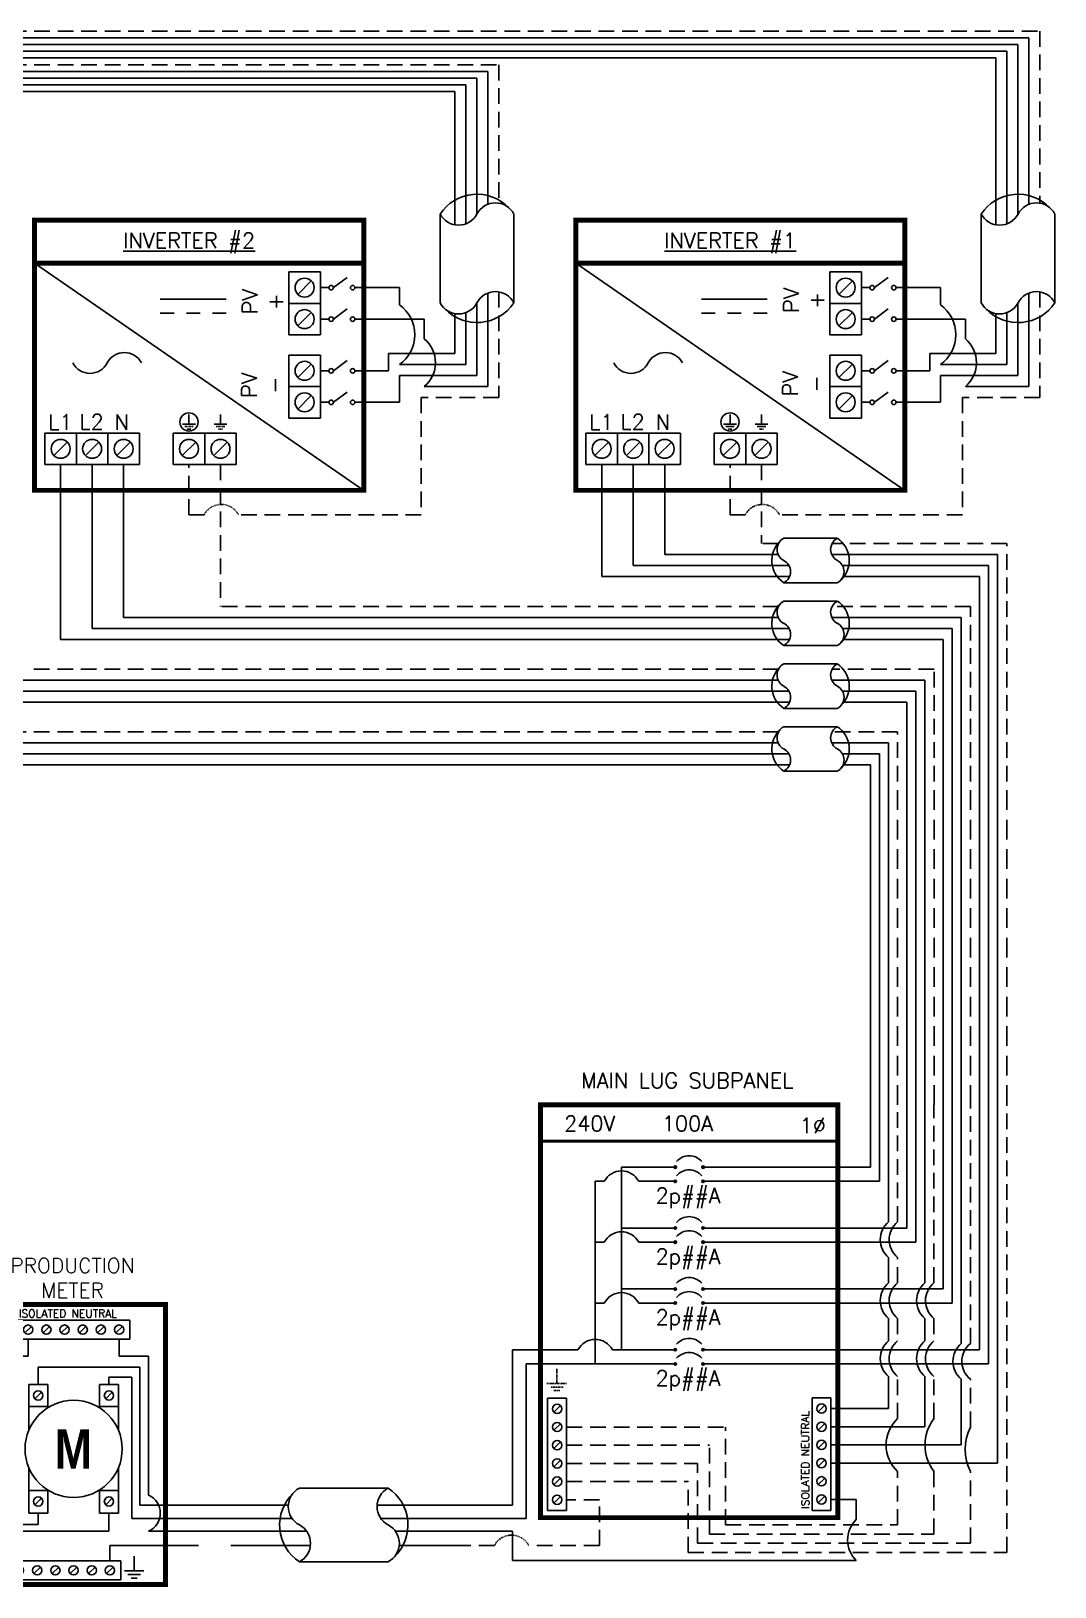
# Model space of a CAD drawing. Header units: feet. Extents: x 8948 to 9724, y 15293 to 15848.
# Drawn here: x 9526.3 to 9721.6, y 15523.2 to 15819.9 of the extents above; entities that cross this region are included whole.
import ezdxf

# ---------------------------------------------------------------- set-up
doc = ezdxf.new("R2010")
doc.units = ezdxf.units.FT
doc.header["$MEASUREMENT"] = 0
doc.linetypes.add('HIDDEN', pattern=[0.375, 0.25, -0.125])
for name, color, linetype in [('ONE LINE BLOCKS', 7, 'Continuous'), ('TABLES', 7, 'Continuous'), ('TEXT', 7, 'Continuous'), ('Z - TITLEBLOCK TXT', 7, 'Continuous')]:
    doc.layers.add(name, color=color, linetype=linetype)
doc.styles.add('ONE LINE TXT', font='techb___.ttf')
doc.styles.get("Standard").update_dxf_attribs({"font": 'simplex.shx'})

# ---------------------------------------------------------------- blocks, each defined once
blk = doc.blocks.new('*U16')
at = {"color": 7, "linetype": 'Continuous'}
for p, q in [((-499.3, -1.61), (-2.62, -1.61)), ((-2.62, -1.61), (-2.62, -41.45)), ((-499.3, -4.82), (-7.87, -4.82)), ((-7.87, -4.82), (-7.87, -46.12)), ((-499.3, -9.64), (-132.05, -9.65)), ((-132.05, -9.65), (-132.05, -41.45)), ((-499.3, -12.86), (-137.3, -12.86)), ((-137.3, -12.86), (-137.3, -46.12)), ((-143.43, -43.76), (-143.43, -65)), ((-125.81, -65), (-125.81, -43.76)), ((-14, -43.76), (-14, -65)), ((3.63, -65), (3.63, -43.76)), ((-153.18, -61.37), (-163.81, -61.37)), ((-153.18, -65.48), (-153.18, -61.37)), ((-132.05, -62.69), (-132.05, -85.03)), ((-23.75, -61.37), (-34.38, -61.37)), ((-23.75, -65.48), (-23.75, -61.37)), ((-2.62, -62.69), (-2.62, -85.03)), ((-147.22, -68.91), (-163.81, -68.91)), ((-147.22, -73.63), (-147.22, -68.91)), ((-137.3, -67.36), (-137.3, -79.78)), ((-17.79, -68.91), (-34.38, -68.91)), ((-17.79, -73.63), (-17.79, -68.91)), ((-7.87, -67.36), (-7.87, -79.78)), ((-137.3, -79.78), (-153.18, -79.78)), ((-7.87, -79.78), (-23.75, -79.78)), ((-132.05, -85.03), (-147.22, -85.03)), ((-2.62, -85.03), (-17.79, -85.03)), ((-234.22, -103.7), (-234.22, -145.52)), ((-104.79, -103.7), (-104.79, -130.49)), ((-48.42, -121.33), (-61.23, -121.33)), ((-104.79, -130.49), (-59.86, -130.49)), ((-61.23, -131.97), (-48.42, -131.97)), ((-47.05, -130.49), (-14.42, -130.49)), ((-14.42, -130.49), (-14.42, -179.5)), ((-48.42, -136.36), (-61.23, -136.36)), ((-234.22, -145.52), (-59.86, -145.52)), ((-61.23, -146.99), (-48.42, -146.99)), ((-47.05, -145.52), (-23.12, -145.52)), ((-23.12, -145.52), (-23.12, -179.5)), ((-48.42, -151.38), (-61.23, -151.38)), ((-252.46, -160.54), (-59.86, -160.54)), ((-61.23, -162.01), (-48.42, -162.01)), ((-47.05, -160.54), (-31.82, -160.54)), ((-31.82, -160.54), (-31.82, -179.5)), ((-48.42, -166.41), (-61.23, -166.41)), ((-267.85, -175.56), (-59.86, -175.56)), ((-61.23, -177.04), (-48.42, -177.04)), ((-47.05, -175.56), (-40.52, -175.56)), ((-40.52, -175.56), (-40.52, -179.5))]:
    blk.add_line(p, q, dxfattribs=at)
at = {"color": 253, "linetype": 'Continuous'}
for p, q in [((-499.3, -3.21), (-5.24, -3.22)), ((-5.24, -3.22), (-5.24, -43.86)), ((-499.3, -6.43), (-10.49, -6.43)), ((-10.49, -6.43), (-10.49, -46.35)), ((-499.3, -11.25), (-134.67, -11.25)), ((-499.3, -14.47), (-139.92, -14.47)), ((-139.92, -14.47), (-139.92, -46.35)), ((-134.67, -11.25), (-134.67, -43.86)), ((-134.67, -65.11), (-134.67, -82.41)), ((-5.24, -65.11), (-5.24, -82.41)), ((-139.92, -67.59), (-139.92, -77.16)), ((-10.49, -67.59), (-10.49, -77.16)), ((-139.92, -77.16), (-155.76, -77.16)), ((-155.76, -77.16), (-155.76, -81.27)), ((-10.49, -77.16), (-26.32, -77.16)), ((-26.32, -77.16), (-26.32, -81.27)), ((-155.76, -81.27), (-163.81, -81.27)), ((-26.32, -81.27), (-34.38, -81.27)), ((-134.67, -82.41), (-153.13, -82.41)), ((-153.13, -82.41), (-153.13, -88.8)), ((-5.24, -82.41), (-23.7, -82.41)), ((-23.7, -82.41), (-23.7, -88.8)), ((-153.13, -88.8), (-163.81, -88.8)), ((-23.7, -88.8), (-34.38, -88.8)), ((-219.15, -103.7), (-219.15, -140.26)), ((-89.72, -103.7), (-89.72, -125.23)), ((-89.72, -125.23), (-62.57, -125.23)), ((-49.75, -125.23), (-10.07, -125.23)), ((-10.07, -179.5), (-10.07, -125.23)), ((-219.15, -140.26), (-62.57, -140.26)), ((-49.75, -140.26), (-18.77, -140.26)), ((-18.77, -140.26), (-18.77, -179.5)), ((-245.18, -155.28), (-62.57, -155.28)), ((-49.75, -155.28), (-27.47, -155.28)), ((-27.47, -155.28), (-27.47, -179.5)), ((-260.57, -170.3), (-62.57, -170.3)), ((-49.75, -170.3), (-36.17, -170.3)), ((-36.17, -170.3), (-36.17, -179.5))]:
    blk.add_line(p, q, dxfattribs=at)
at = {"color": 10, "linetype": 'Continuous'}
for p, q in [((-226.69, -103.7), (-226.69, -142.89)), ((-97.26, -103.7), (-97.26, -127.86)), ((-97.26, -127.86), (-59.99, -127.86)), ((-47.18, -127.86), (-12.24, -127.86)), ((-12.24, -127.86), (-12.24, -179.5)), ((-226.69, -142.89), (-59.99, -142.89)), ((-47.18, -142.89), (-20.94, -142.89)), ((-20.94, -142.89), (-20.94, -179.5)), ((-249.24, -157.91), (-59.99, -157.91)), ((-47.18, -157.91), (-29.64, -157.91)), ((-29.64, -157.91), (-29.64, -179.5)), ((-264.63, -172.93), (-59.99, -172.93)), ((-47.18, -172.93), (-38.34, -172.93)), ((-38.34, -172.93), (-38.34, -179.5))]:
    blk.add_line(p, q, dxfattribs=at)
at = {"color": 7, "linetype": 'Continuous'}
for centre, radius, start, end in [((-134.62, -49.61), 10.58, 43.9732, 146.4265), ((-5.19, -49.61), 10.58, 43.9732, 146.4265), ((-134.62, -59.15), 10.58, 223.9732, 326.4265), ((-5.19, -59.15), 10.58, 223.9732, 326.4265), ((-57.7, -126.65), 6.38, 133.9732, 236.4265), ((-51.94, -126.65), 6.38, 313.9732, 56.4265), ((-57.7, -141.67), 6.38, 133.9732, 236.4265), ((-51.94, -141.67), 6.38, 313.9732, 56.4265), ((-57.7, -156.7), 6.38, 133.9732, 236.4265), ((-51.94, -156.7), 6.38, 313.9732, 56.4265), ((-57.7, -171.72), 6.38, 133.9732, 236.4265), ((-51.94, -171.72), 6.38, 313.9732, 56.4265)]:
    blk.add_arc(centre, radius, start, end, dxfattribs=at)
at = {"layer": 'ONE LINE BLOCKS', "lineweight": 50, "const_width": 1.19}
for points in [[(-240.44, -109.86), (-240.44, -45.21), (-161.67, -45.21), (-161.67, -109.86)], [(-240.44, -55.49), (-240.44, -45.21), (-161.67, -45.21), (-161.67, -55.49)], [(-111.01, -109.86), (-111.01, -45.21), (-32.24, -45.21), (-32.24, -109.86)], [(-111.01, -55.49), (-111.01, -45.21), (-32.24, -45.21), (-32.24, -55.49)]]:
    blk.add_lwpolyline(points, close=True, dxfattribs=at)
at = {"layer": 'TEXT', "color": 92, "linetype": 'HIDDEN', "ltscale": 15}
for p, q in [((-499.3, 0), (0, 0)), ((0, 0), (0, -41.16)), ((-499.3, -8.04), (-129.43, -8.04)), ((-129.43, -8.04), (-129.43, -41.16)), ((-129.43, -62.4), (-129.43, -87.65)), ((0, -62.4), (0, -87.65)), ((-129.43, -87.65), (-147.94, -87.65)), ((-147.94, -87.65), (-147.94, -115.73)), ((0, -87.65), (-18.51, -87.65)), ((-18.51, -87.65), (-18.51, -115.73)), ((-203.52, -115.73), (-203.52, -103.7)), ((-195.98, -103.7), (-195.98, -137.63)), ((-74.09, -115.73), (-74.09, -103.7)), ((-66.55, -103.7), (-66.55, -122.6)), ((-203.52, -115.73), (-199.92, -115.73)), ((-147.94, -115.73), (-191.68, -115.73)), ((-74.09, -115.73), (-70.48, -115.73)), ((-18.51, -115.73), (-62.25, -115.73)), ((-62.5, -122.6), (-66.55, -122.6)), ((-7.89, -122.6), (-49.68, -122.6)), ((-7.89, -179.5), (-7.89, -122.6)), ((-62.5, -137.63), (-195.98, -137.63)), ((-16.59, -137.63), (-49.68, -137.63)), ((-16.59, -179.5), (-16.59, -137.63)), ((-62.5, -152.65), (-241.54, -152.65)), ((-25.29, -152.65), (-49.68, -152.65)), ((-25.29, -179.5), (-25.29, -152.65)), ((-62.5, -167.67), (-256.93, -167.67)), ((-33.99, -167.67), (-49.68, -167.67)), ((-33.99, -179.5), (-33.99, -167.67))]:
    blk.add_line(p, q, dxfattribs=at)
at = {"layer": 'TEXT', "color": 92, "linetype": 'Continuous', "flags": 128}
for points in [[(-203.52, -91.75), (-203.52, -94.05)], [(-195.98, -91.75), (-195.98, -94.05)], [(-74.08, -91.75), (-74.09, -94.05)], [(-66.55, -91.75), (-66.55, -94.05)], [(-205.05, -94.05), (-201.98, -94.05)], [(-197.52, -94.05), (-194.45, -94.05)], [(-75.62, -94.05), (-72.55, -94.05)], [(-73.08, -94.62), (-75.09, -94.62)], [(-68.09, -94.05), (-65.02, -94.05)], [(-65.55, -94.62), (-67.56, -94.62)]]:
    blk.add_lwpolyline(points, dxfattribs=at)
at = {"layer": 'TEXT', "color": 92, "linetype": 'HIDDEN', "flags": 128}
for points in [[(-202.51, -94.62), (-204.52, -94.62)], [(-203.05, -95.19), (-203.99, -95.19)], [(-194.98, -94.62), (-196.99, -94.62)], [(-195.51, -95.19), (-196.46, -95.19)], [(-73.62, -95.19), (-74.56, -95.19)], [(-66.08, -95.19), (-67.02, -95.19)]]:
    blk.add_lwpolyline(points, dxfattribs=at)
at = {"layer": 'TEXT', "color": 92, "linetype": 'Continuous'}
for centre in [(-203.52, -93.5), (-74.09, -93.5)]:
    blk.add_circle(centre, 2.17, dxfattribs=at)
at = {"layer": 'TEXT', "color": 92, "linetype": 'HIDDEN', "ltscale": 0.3}
for centre in [(-195.8, -117.89), (-66.36, -117.89)]:
    blk.add_arc(centre, 4.65, 27.6639, 152.3361, dxfattribs=at)
at = {"layer": 'Z - TITLEBLOCK TXT', "color": 7, "linetype": 'Continuous'}
for p, q in [((-161.67, -109.86), (-240.44, -55.49)), ((-32.24, -109.86), (-111.01, -55.49)), ((-194.62, -64.1), (-210.38, -64.1)), ((-65.19, -64.1), (-80.95, -64.1)), ((-207.09, -67.51), (-210.38, -67.51)), ((-200.85, -67.51), (-204.15, -67.51)), ((-194.62, -67.51), (-197.91, -67.51)), ((-77.66, -67.51), (-80.95, -67.51)), ((-71.42, -67.51), (-74.72, -67.51)), ((-65.19, -67.51), (-68.48, -67.51))]:
    blk.add_line(p, q, dxfattribs=at)
at = {"layer": 'Z - TITLEBLOCK TXT', "color": 1, "linetype": 'Continuous'}
for p, q in [((-179.62, -72.67), (-179.62, -57.6)), ((-179.62, -57.6), (-172.09, -57.6)), ((-179.62, -72.67), (-179.62, -57.6)), ((-172.09, -57.6), (-172.09, -72.67)), ((-172.09, -57.6), (-172.09, -65.14)), ((-165.66, -58.91), (-168.93, -61.35)), ((-50.19, -72.67), (-50.19, -57.6)), ((-50.19, -57.6), (-42.66, -57.6)), ((-50.19, -72.67), (-50.19, -57.6)), ((-42.66, -57.6), (-42.66, -72.67)), ((-42.66, -57.6), (-42.66, -65.14)), ((-36.23, -58.91), (-39.49, -61.35)), ((-172.09, -61.37), (-170.05, -61.37)), ((-42.66, -61.37), (-40.62, -61.37)), ((-172.09, -65.14), (-179.62, -65.14)), ((-165.66, -66.45), (-168.93, -68.89)), ((-42.66, -65.14), (-50.19, -65.14)), ((-36.23, -66.45), (-39.49, -68.89)), ((-172.09, -68.91), (-170.05, -68.91)), ((-42.66, -68.91), (-40.62, -68.91)), ((-172.09, -72.67), (-179.62, -72.67)), ((-42.66, -72.67), (-50.19, -72.67)), ((-179.62, -92.57), (-179.62, -77.5)), ((-179.62, -77.5), (-172.09, -77.5)), ((-172.09, -77.5), (-172.09, -85.04)), ((-50.19, -92.57), (-50.19, -77.5)), ((-50.19, -77.5), (-42.66, -77.5)), ((-42.66, -77.5), (-42.66, -85.04)), ((-172.09, -81.27), (-170.05, -81.27)), ((-165.66, -78.81), (-168.93, -81.25)), ((-42.66, -81.27), (-40.62, -81.27)), ((-36.23, -78.81), (-39.49, -81.25)), ((-172.09, -85.04), (-179.62, -85.04)), ((-172.09, -85.04), (-172.09, -92.57)), ((-42.66, -85.04), (-50.19, -85.04)), ((-42.66, -85.04), (-42.66, -92.57)), ((-172.09, -88.8), (-170.05, -88.8)), ((-165.66, -86.34), (-168.93, -88.78)), ((-42.66, -88.8), (-40.62, -88.8)), ((-36.23, -86.34), (-39.49, -88.78)), ((-172.09, -92.57), (-179.62, -92.57)), ((-42.66, -92.57), (-50.19, -92.57)), ((-237.99, -96.16), (-222.92, -96.16)), ((-237.99, -103.7), (-237.99, -96.16)), ((-237.99, -96.16), (-230.46, -96.16)), ((-230.46, -96.16), (-230.46, -103.7)), ((-222.92, -96.16), (-222.92, -103.7)), ((-222.92, -96.16), (-215.39, -96.16)), ((-215.39, -96.16), (-215.39, -103.7)), ((-207.28, -96.16), (-192.22, -96.16)), ((-207.28, -103.7), (-207.28, -96.16)), ((-207.28, -96.16), (-199.75, -96.16)), ((-199.75, -96.16), (-199.75, -103.7)), ((-192.22, -96.16), (-192.22, -103.7)), ((-108.56, -96.16), (-93.49, -96.16)), ((-108.56, -103.7), (-108.56, -96.16)), ((-108.56, -96.16), (-101.02, -96.16)), ((-101.02, -96.16), (-101.02, -103.7)), ((-93.49, -96.16), (-93.49, -103.7)), ((-93.49, -96.16), (-85.96, -96.16)), ((-85.96, -96.16), (-85.96, -103.7)), ((-77.85, -96.16), (-62.78, -96.16)), ((-77.85, -103.7), (-77.85, -96.16)), ((-77.85, -96.16), (-70.32, -96.16)), ((-70.32, -96.16), (-70.32, -103.7)), ((-62.78, -96.16), (-62.78, -103.7)), ((-222.92, -103.7), (-237.99, -103.7)), ((-222.92, -103.7), (-215.39, -103.7)), ((-192.22, -103.7), (-207.28, -103.7)), ((-93.49, -103.7), (-108.56, -103.7)), ((-93.49, -103.7), (-85.96, -103.7)), ((-62.78, -103.7), (-77.85, -103.7))]:
    blk.add_line(p, q, dxfattribs=at)
at = {"layer": 'Z - TITLEBLOCK TXT', "color": 4, "linetype": 'Continuous'}
for p, q in [((-174.25, -59.77), (-177.46, -62.98)), ((-44.82, -59.77), (-48.03, -62.98)), ((-174.25, -67.3), (-177.46, -70.51)), ((-44.82, -67.3), (-48.03, -70.51)), ((-174.25, -79.66), (-177.46, -82.88)), ((-44.82, -79.66), (-48.03, -82.88)), ((-174.25, -87.2), (-177.46, -90.41)), ((-44.82, -87.2), (-48.03, -90.41)), ((-232.62, -98.32), (-235.83, -101.54)), ((-225.08, -98.32), (-228.3, -101.54)), ((-217.55, -98.32), (-220.76, -101.54)), ((-201.91, -98.32), (-205.12, -101.54)), ((-194.38, -98.32), (-197.59, -101.54)), ((-103.19, -98.32), (-106.4, -101.54)), ((-95.65, -98.32), (-98.86, -101.54)), ((-88.12, -98.32), (-91.33, -101.54)), ((-72.48, -98.32), (-75.69, -101.54)), ((-64.94, -98.32), (-68.16, -101.54))]:
    blk.add_line(p, q, dxfattribs=at)
for centre in [(-175.86, -61.37), (-46.43, -61.37), (-175.86, -68.91), (-46.43, -68.91), (-175.86, -81.27), (-46.43, -81.27), (-175.86, -88.8), (-46.43, -88.8), (-234.22, -99.93), (-226.69, -99.93), (-219.15, -99.93), (-203.52, -99.93), (-195.98, -99.93), (-104.79, -99.93), (-97.26, -99.93), (-89.72, -99.93), (-74.09, -99.93), (-66.55, -99.93)]:
    blk.add_circle(centre, 2.27, dxfattribs=at)
at = {"layer": 'Z - TITLEBLOCK TXT', "color": 1, "linetype": 'Continuous'}
for centre in [(-169.51, -61.37), (-164.35, -61.37), (-40.08, -61.37), (-34.92, -61.37), (-169.51, -68.91), (-164.35, -68.91), (-40.08, -68.91), (-34.92, -68.91), (-169.51, -81.27), (-164.35, -81.27), (-40.08, -81.27), (-34.92, -81.27), (-169.51, -88.8), (-164.35, -88.8), (-40.08, -88.8), (-34.92, -88.8)]:
    blk.add_circle(centre, 0.541, dxfattribs=at)
at = {"layer": 'Z - TITLEBLOCK TXT', "linetype": 'Continuous'}
for centre, radius, start, end in [((-139.03, -41.45), 4.98, 207.6639, 332.3361), ((-130.21, -46.07), 4.98, 27.6639, 152.3361), ((-9.6, -41.45), 4.98, 207.6639, 332.3361), ((-0.78, -46.07), 4.98, 27.6639, 152.3361), ((-130.21, -67.31), 4.98, 27.6639, 152.3361), ((-0.78, -67.31), 4.98, 27.6639, 152.3361), ((-158.31, -72.63), 8.8, 305.6505, 54.3495), ((-139.03, -62.69), 4.98, 207.6639, 332.3361), ((-28.88, -72.63), 8.8, 305.6505, 54.3495), ((-9.6, -62.69), 4.98, 207.6639, 332.3361), ((-151.99, -79.33), 7.43, 309.9338, 50.0662), ((-22.56, -79.33), 7.43, 309.9338, 50.0662), ((-218.97, -81.55), 4.65, 27.6639, 152.3361), ((-89.54, -81.55), 4.65, 27.6639, 152.3361), ((-227.21, -77.23), 4.65, 207.6639, 332.3361), ((-97.77, -77.23), 4.65, 207.6639, 332.3361), ((-59.84, -123.99), 3, 117.6639, 242.3361), ((-47.02, -123.99), 3, 117.6639, 242.3361), ((-62.62, -129.31), 3, 297.6639, 62.3361), ((-49.81, -129.31), 3, 297.6639, 62.3361), ((-59.84, -139.02), 3, 117.6639, 242.3361), ((-47.02, -139.02), 3, 117.6639, 242.3361), ((-62.62, -144.33), 3, 297.6639, 62.3361), ((-49.81, -144.33), 3, 297.6639, 62.3361), ((-59.84, -154.04), 3, 117.6639, 242.3361), ((-47.02, -154.04), 3, 117.6639, 242.3361), ((-62.62, -159.36), 3, 297.6639, 62.3361), ((-49.81, -159.36), 3, 297.6639, 62.3361), ((-59.84, -169.06), 3, 117.6639, 242.3361), ((-47.02, -169.06), 3, 117.6639, 242.3361), ((-62.62, -174.38), 3, 297.6639, 62.3361), ((-49.81, -174.38), 3, 297.6639, 62.3361)]:
    blk.add_arc(centre, radius, start, end, dxfattribs=at)
at = {"layer": 'TABLES', "color": 1, "linetype": 'Continuous'}
for s, p in [('%%UINVERTER #2', (-219.23, -51.94)), ('%%UINVERTER #1', (-89.8, -51.94))]:
    blk.add_text(s, height=3.6576, dxfattribs=at).set_placement(p)
at = {"layer": 'TEXT', "color": 1, "char_height": 3.658, "attachment_point": 5, "rotation": 90}
for s, width, insert in [('PV +', 2.8378, (-185.88, -64.73)), ('PV +', 2.8378, (-56.44, -64.39)), ('PV -', 2.8013, (-186.1, -84.71)), ('PV -', 2.8013, (-56.67, -84.37))]:
    blk.add_mtext_dynamic_manual_height_columns(s, width=width, gutter_width=0.75, heights=[0], dxfattribs=dict(at, insert=insert))
at = {"layer": 'TEXT', "color": 1, "attachment_point": 5}
for s, insert, char_height in [('L1', (-234.28, -93.52), 3.658), ('L2', (-226.82, -93.49), 3.658), ('N', (-219.57, -93.55), 3.66), ('L1', (-104.85, -93.52), 3.658), ('L2', (-97.39, -93.49), 3.658), ('N', (-90.14, -93.55), 3.66)]:
    blk.add_mtext_dynamic_manual_height_columns(s, width=0.1481, gutter_width=0.75, heights=[0], dxfattribs=dict(at, insert=insert, char_height=char_height))
blk = doc.blocks.new('M_METER PAN')
at = {"color": 253, "linetype": 'Continuous'}
for p, q in [((4.735, 8.023), (4.735, 8.748)), ((8.589, 8.023), (8.589, 8.748)), ((4.735, 8.023), (3.483, 8.023)), ((3.483, 2.136), (3.483, 8.023)), ((8.589, 8.023), (9.84, 8.023)), ((9.84, 2.136), (9.84, 8.023)), ((3.483, 0.611), (0, 0.611)), ((9.84, 0.611), (13.323, 0.611))]:
    blk.add_line(p, q, dxfattribs=at)
at = {"color": 7, "linetype": 'Continuous'}
for p, q in [((5.163, 7.563), (5.163, 6.819)), ((5.163, 7.563), (9.474, 7.563)), ((9.474, 7.563), (9.474, 1.711)), ((4.245, 1.711), (0, 1.711)), ((4.245, 1.711), (4.245, 0.898)), ((5.163, 0.898), (5.163, 1.37)), ((9.474, 1.711), (13.323, 1.711)), ((4.245, 0.898), (5.163, 0.898))]:
    blk.add_line(p, q, dxfattribs=at)
at = {"color": 10, "linetype": 'Continuous'}
for p, q in [((8.16, 7.142), (8.16, 6.819)), ((8.16, 7.142), (9.123, 7.142)), ((9.123, 7.142), (9.123, 1.149)), ((8.16, 1.37), (8.16, 0.611)), ((3.832, 1.149), (0, 1.149)), ((3.832, 1.149), (3.832, 0.611)), ((9.123, 1.149), (13.323, 1.149)), ((3.832, 0.611), (8.16, 0.611))]:
    blk.add_line(p, q, dxfattribs=at)
at = {"color": 1, "linetype": 'Continuous'}
for p, q in [((5.565, 5.899), (4.761, 5.899)), ((7.758, 5.899), (8.562, 5.899)), ((5.565, 2.326), (4.761, 2.326)), ((7.758, 2.326), (8.562, 2.326))]:
    blk.add_line(p, q, dxfattribs=at)
at = {"color": 253, "linetype": 'Continuous'}
for centre, start, end in [((3.823, 1.374), 113.9997, 246.0003), ((9.5, 1.374), 293.9997, 66.0003)]:
    blk.add_arc(centre, 0.835, start, end, dxfattribs=at)
at = {"layer": 'ONE LINE BLOCKS', "lineweight": 50, "const_width": 0.21}
blk.add_lwpolyline([(2.772, -1.647), (2.772, 10.216), (10.552, 10.216), (10.552, -1.647)], close=True, dxfattribs=at)
at = {"layer": 'TEXT', "color": 92, "linetype": 'HIDDEN', "ltscale": 15}
for p, q in [((4.347, 0), (0, 0)), ((4.347, 0), (4.347, -0.649)), ((8.201, 0), (8.201, -0.649)), ((8.201, 0), (13.323, 0))]:
    blk.add_line(p, q, dxfattribs=at)
at = {"layer": 'TEXT', "color": 92, "linetype": 'Continuous', "flags": 128}
for points in [[(9.228, -0.457), (9.227, -1.078)], [(8.812, -1.078), (9.642, -1.078)], [(9.498, -1.231), (8.956, -1.231)], [(9.354, -1.385), (9.1, -1.385)]]:
    blk.add_lwpolyline(points, dxfattribs=at)
at = {"layer": 'TEXT', "linetype": 'Continuous'}
blk.add_circle((6.662, 4.095), 2.059, dxfattribs=at)
at = {"layer": 'Z - TITLEBLOCK TXT', "color": 1, "linetype": 'Continuous'}
for p, q in [((4.275, 8.748), (4.275, 9.552)), ((4.275, 9.552), (9.049, 9.552)), ((9.049, 9.552), (9.049, 8.748)), ((9.049, 8.748), (4.275, 8.748)), ((4.761, 6.819), (4.761, 4.888)), ((5.565, 6.819), (4.761, 6.819)), ((5.565, 5.838), (5.565, 6.819)), ((7.758, 5.838), (7.758, 6.819)), ((7.758, 6.819), (8.562, 6.819)), ((8.562, 6.819), (8.562, 4.888)), ((4.761, 3.301), (4.761, 1.37)), ((8.562, 3.301), (8.562, 1.37)), ((5.565, 1.37), (5.565, 2.351)), ((7.758, 1.37), (7.758, 2.351)), ((4.761, 1.37), (5.565, 1.37)), ((8.562, 1.37), (7.758, 1.37)), ((3.887, -1.453), (3.887, -0.649)), ((3.887, -0.649), (8.661, -0.649)), ((8.661, -0.649), (8.661, -1.453)), ((8.661, -1.453), (3.887, -1.453))]:
    blk.add_line(p, q, dxfattribs=at)
at = {"layer": 'Z - TITLEBLOCK TXT', "color": 4, "linetype": 'Continuous'}
for p, q in [((4.874, 9.29), (4.596, 9.011)), ((5.645, 9.29), (5.366, 9.011)), ((6.416, 9.29), (6.137, 9.011)), ((7.186, 9.29), (6.908, 9.011)), ((7.957, 9.29), (7.679, 9.011)), ((8.728, 9.29), (8.449, 9.011)), ((5.303, 6.499), (5.024, 6.22)), ((8.299, 6.499), (8.021, 6.22)), ((5.303, 2.005), (5.024, 1.727)), ((8.299, 2.005), (8.021, 1.727)), ((4.486, -0.912), (4.208, -1.19)), ((5.257, -0.912), (4.978, -1.19)), ((6.028, -0.912), (5.749, -1.19)), ((6.798, -0.912), (6.52, -1.19)), ((7.569, -0.912), (7.291, -1.19)), ((8.34, -0.912), (8.061, -1.19))]:
    blk.add_line(p, q, dxfattribs=at)
for centre in [(4.735, 9.15), (5.506, 9.15), (6.276, 9.15), (7.047, 9.15), (7.818, 9.15), (8.589, 9.15), (5.163, 6.359), (8.16, 6.359), (5.163, 1.866), (8.16, 1.866), (4.347, -1.051), (5.118, -1.051), (5.888, -1.051), (6.659, -1.051), (7.43, -1.051), (8.201, -1.051)]:
    blk.add_circle(centre, 0.197, dxfattribs=at)
at = {"layer": 'TABLES', "color": 4, "linetype": 'Continuous'}
blk.add_text('ISOLATED NEUTRAL', height=0.33207, dxfattribs=at).set_placement((4.339, 9.669))
at = {"layer": 'TEXT', "color": 1, "insert": (6.613, 11.342), "char_height": 0.62775, "attachment_point": 5}
blk.add_mtext_dynamic_manual_height_columns('PRODUCTION METER', width=1.32031, gutter_width=7.17, heights=[0], dxfattribs=at)
at = {"layer": 'Z - TITLEBLOCK TXT', "color": 253, "linetype": 'Continuous', "style": 'ONE LINE TXT'}
blk.add_text('M', height=1.662, dxfattribs=at).set_placement((5.854, 3.259))
blk = doc.blocks.new('*U15')
at = {"color": 0}
blk.add_blockref('M_METER PAN', (0, 0), dxfattribs=at)
blk = doc.blocks.new('*U6')
at = {"color": 7, "linetype": 'Continuous'}
for p, q in [((6.669, 2.433), (2.905, 2.433)), ((2.435, 1.711), (0, 1.711)), ((9.575, 1.711), (6.199, 1.711)), ((2.905, -0.69), (6.669, -0.69))]:
    blk.add_line(p, q, dxfattribs=at)
at = {"color": 10, "linetype": 'Continuous'}
for p, q in [((2.591, 1.149), (0, 1.149)), ((9.575, 1.149), (6.355, 1.149))]:
    blk.add_line(p, q, dxfattribs=at)
at = {"color": 253, "linetype": 'Continuous'}
for p, q in [((3.208, 0.611), (0, 0.611)), ((9.575, 0.611), (6.972, 0.611))]:
    blk.add_line(p, q, dxfattribs=at)
at = {"color": 7, "linetype": 'Continuous'}
for centre, start, end in [((3.942, 0.872), 133.97324, 236.42648), ((5.633, 0.872), 313.97324, 56.42648)]:
    blk.add_arc(centre, 1.874, start, end, dxfattribs=at)
at = {"layer": 'TEXT', "color": 92, "linetype": 'HIDDEN', "ltscale": 15}
for p, q in [((3.373, 0), (0, 0)), ((9.575, 0), (7.137, 0))]:
    blk.add_line(p, q, dxfattribs=at)
at = {"layer": 'Z - TITLEBLOCK TXT', "linetype": 'Continuous'}
for centre, start, end in [((3.315, 1.653), 117.66392, 242.33608), ((7.078, 1.653), 117.66392, 242.33608), ((2.496, 0.091), 297.66392, 62.33608), ((6.26, 0.091), 297.66392, 62.33608)]:
    blk.add_arc(centre, 0.882, start, end, dxfattribs=at)
blk = doc.blocks.new('*U17')
at = {"layer": 'ONE LINE BLOCKS', "linetype": 'Continuous'}
h = blk.add_hatch(color=1, dxfattribs=at)
h.dxf.hatch_style = 1
edge = h.paths.add_edge_path()
edge.add_arc((52.27, 90.51), 0.291, 0, 360)
h = blk.add_hatch(color=1, dxfattribs=at)
h.dxf.hatch_style = 1
edge = h.paths.add_edge_path()
edge.add_arc((58.94, 90.51), 0.291, 0, 360)
h = blk.add_hatch(color=1, dxfattribs=at)
h.dxf.hatch_style = 1
edge = h.paths.add_edge_path()
edge.add_arc((52.27, 87.13), 0.291, 0, 360)
h = blk.add_hatch(color=1, dxfattribs=at)
h.dxf.hatch_style = 1
edge = h.paths.add_edge_path()
edge.add_arc((58.94, 87.13), 0.291, 0, 360)
h = blk.add_hatch(color=1, dxfattribs=at)
h.dxf.hatch_style = 1
edge = h.paths.add_edge_path()
edge.add_arc((52.27, 75.95), 0.291, 0, 360)
h = blk.add_hatch(color=1, dxfattribs=at)
h.dxf.hatch_style = 1
edge = h.paths.add_edge_path()
edge.add_arc((58.94, 75.95), 0.291, 0, 360)
h = blk.add_hatch(color=1, dxfattribs=at)
h.dxf.hatch_style = 1
edge = h.paths.add_edge_path()
edge.add_arc((52.27, 72.57), 0.291, 0, 360)
h = blk.add_hatch(color=1, dxfattribs=at)
h.dxf.hatch_style = 1
edge = h.paths.add_edge_path()
edge.add_arc((58.94, 72.57), 0.291, 0, 360)
h = blk.add_hatch(color=1, dxfattribs=at)
h.dxf.hatch_style = 1
edge = h.paths.add_edge_path()
edge.add_arc((52.27, 61.39), 0.291, 0, 360)
h = blk.add_hatch(color=1, dxfattribs=at)
h.dxf.hatch_style = 1
edge = h.paths.add_edge_path()
edge.add_arc((58.94, 61.39), 0.291, 0, 360)
h = blk.add_hatch(color=1, dxfattribs=at)
h.dxf.hatch_style = 1
edge = h.paths.add_edge_path()
edge.add_arc((52.27, 58.01), 0.291, 0, 360)
h = blk.add_hatch(color=1, dxfattribs=at)
h.dxf.hatch_style = 1
edge = h.paths.add_edge_path()
edge.add_arc((58.94, 58.01), 0.291, 0, 360)
h = blk.add_hatch(color=1, dxfattribs=at)
h.dxf.hatch_style = 1
edge = h.paths.add_edge_path()
edge.add_arc((52.27, 46.83), 0.291, 0, 360)
h = blk.add_hatch(color=1, dxfattribs=at)
h.dxf.hatch_style = 1
edge = h.paths.add_edge_path()
edge.add_arc((58.94, 46.83), 0.291, 0, 360)
h = blk.add_hatch(color=1, dxfattribs=at)
h.dxf.hatch_style = 1
edge = h.paths.add_edge_path()
edge.add_arc((52.27, 43.45), 0.291, 0, 360)
h = blk.add_hatch(color=1, dxfattribs=at)
h.dxf.hatch_style = 1
edge = h.paths.add_edge_path()
edge.add_arc((58.94, 43.45), 0.291, 0, 360)
at = {"color": 7, "linetype": 'Continuous'}
for p, q in [((98.95, 105.41), (98.95, 90.51)), ((107.65, 105.41), (107.65, 75.95)), ((116.35, 105.41), (116.35, 61.39)), ((125.05, 105.41), (125.05, 46.83)), ((48.07, 90.51), (39.41, 90.51)), ((39.41, 90.51), (39.41, 75.95)), ((98.95, 90.51), (63.14, 90.51)), ((48.07, 75.95), (39.41, 75.95)), ((39.41, 75.95), (39.41, 61.39)), ((107.65, 75.95), (63.14, 75.95)), ((48.07, 61.39), (39.41, 61.39)), ((39.41, 61.39), (39.41, 46.83)), ((116.35, 61.39), (63.14, 61.39)), ((29, 46.83), (13.32, 46.83)), ((13.32, 46.83), (13.32, 9.66)), ((48.07, 46.83), (37.24, 46.83)), ((125.05, 46.83), (63.14, 46.83)), ((13.32, 9.66), (0, 9.66))]:
    blk.add_line(p, q, dxfattribs=at)
at = {"color": 10, "linetype": 'Continuous'}
for p, q in [((101.12, 105.41), (101.12, 87.13)), ((109.82, 105.41), (109.82, 72.57)), ((118.52, 105.41), (118.52, 58.01)), ((127.22, 105.41), (127.22, 43.45)), ((33.12, 72.57), (33.12, 87.13)), ((35.29, 87.13), (33.12, 87.13)), ((43.53, 87.13), (48.07, 87.13)), ((101.12, 87.13), (63.14, 87.13)), ((33.12, 58.01), (33.12, 72.57)), ((35.29, 72.57), (33.12, 72.57)), ((43.53, 72.57), (48.07, 72.57)), ((109.82, 72.57), (63.14, 72.57)), ((33.12, 43.45), (33.12, 58.01)), ((35.29, 58.01), (33.12, 58.01)), ((43.53, 58.01), (48.07, 58.01)), ((118.52, 58.01), (63.14, 58.01)), ((33.12, 43.45), (16.61, 43.45)), ((16.61, 6.49), (16.61, 43.45)), ((33.12, 43.45), (48.07, 43.45)), ((127.22, 43.45), (63.14, 43.45)), ((16.61, 6.49), (0, 6.49))]:
    blk.add_line(p, q, dxfattribs=at)
at = {"color": 253, "linetype": 'Continuous'}
for p, q in [((103.3, 105.41), (103.3, 77.44)), ((112, 105.41), (112, 62.88)), ((120.7, 105.41), (120.7, 48.32)), ((129.4, 105.41), (129.4, 19.72)), ((103.3, 68.88), (103.3, 62.88)), ((103.3, 54.32), (103.3, 48.99)), ((112, 54.32), (112, 48.99)), ((103.3, 40.44), (103.3, 32.77)), ((112, 40.44), (112, 28.42)), ((120.7, 39.76), (120.7, 24.07)), ((103.3, 32.77), (89.53, 32.77)), ((112, 28.42), (89.53, 28.42)), ((120.7, 24.07), (89.53, 24.07)), ((129.4, 19.72), (89.53, 19.72)), ((95.54, 11.02), (89.53, 11.02)), ((95.54, 6.2), (95.54, 11.02)), ((13.32, 3.45), (0, 3.45)), ((13.32, -3.56), (13.32, 3.45)), ((95.54, -3.56), (13.32, -3.56))]:
    blk.add_line(p, q, dxfattribs=at)
at = {"color": 10, "linetype": 'Continuous'}
for centre in [(39.41, 84.97), (39.41, 70.41), (39.41, 55.85)]:
    blk.add_arc(centre, 4.65, 27.6639, 152.3361, dxfattribs=at)
at = {"color": 253, "linetype": 'Continuous'}
for centre, radius, start, end in [((106.88, 73.16), 5.58, 129.9215, 230.0785), ((106.88, 58.6), 5.58, 129.9215, 230.0785), ((115.58, 58.6), 5.58, 129.9215, 230.0785), ((106.88, 44.71), 5.58, 129.9215, 230.0785), ((115.58, 44.71), 5.58, 129.9215, 230.0785), ((124.28, 44.04), 5.58, 129.9215, 230.0785), ((100.4, 1.32), 6.89, 134.9307, 225.0693)]:
    blk.add_arc(centre, radius, start, end, dxfattribs=at)
at = {"color": 7, "linetype": 'Continuous'}
blk.add_arc((33.12, 44.67), 4.65, 27.6639, 152.3361, dxfattribs=at)
at = {"layer": 'ONE LINE BLOCKS', "lineweight": 50}
blk.add_line((20.02, 96.71), (91.19, 96.71), dxfattribs=at)
at = {"layer": 'ONE LINE BLOCKS', "lineweight": 50, "const_width": 1.19}
blk.add_lwpolyline([(20.02, 6.67), (20.02, 105.41), (91.19, 105.41), (91.19, 6.67)], close=True, dxfattribs=at)
at = {"layer": 'TEXT', "color": 92, "linetype": 'HIDDEN', "ltscale": 15}
for p, q in [((105.47, 77.44), (105.47, 105.41)), ((114.17, 62.88), (114.17, 105.41)), ((122.87, 48.32), (122.87, 105.41)), ((131.57, -1.65), (131.57, 105.41)), ((105.47, 62.88), (105.47, 68.88)), ((105.47, 54.32), (105.47, 48.99)), ((114.17, 54.32), (114.17, 48.99)), ((105.47, 30.36), (105.47, 40.44)), ((114.17, 30.36), (114.17, 40.44)), ((122.87, 28.34), (122.87, 39.76)), ((26.29, 28.35), (64.29, 28.35)), ((64.29, 4.92), (64.29, 28.35)), ((26.29, 24), (60.5, 24)), ((60.5, 2.72), (60.5, 24)), ((26.29, 19.65), (57.58, 19.65)), ((57.58, 0.54), (57.58, 19.65)), ((26.29, 15.3), (55.38, 15.3)), ((55.38, -1.65), (55.38, 15.3)), ((105.47, 4.92), (105.47, 17.67)), ((114.17, 2.72), (114.17, 17.67)), ((122.87, 0.54), (122.87, 17.67)), ((34.13, 10.94), (26.29, 10.94)), ((34.13, 0), (34.13, 10.94)), ((64.29, 4.92), (105.47, 4.92)), ((9.01, 0), (0, 0)), ((34.13, 0), (17.25, 0)), ((57.58, 0.54), (122.87, 0.54)), ((60.5, 2.72), (114.17, 2.72)), ((55.38, -1.65), (131.57, -1.65))]:
    blk.add_line(p, q, dxfattribs=at)
at = {"layer": 'TEXT', "color": 92, "linetype": 'HIDDEN', "flags": 128}
for points in [[(23.92, 42.29), (23.92, 38.79)], [(21.58, 38.79), (26.26, 38.79)], [(25.45, 37.92), (22.39, 37.92)], [(24.64, 37.05), (23.2, 37.05)]]:
    blk.add_lwpolyline(points, dxfattribs=at)
at = {"layer": 'TEXT', "color": 92, "linetype": 'Continuous', "ltscale": 4}
for centre, radius, start, end in [((108.94, 73.16), 5.51, 129.059, 230.941), ((108.94, 58.6), 5.51, 129.059, 230.941), ((117.64, 58.6), 5.51, 129.059, 230.941), ((108.94, 44.71), 5.51, 129.059, 230.941), ((117.64, 44.71), 5.51, 129.059, 230.941), ((126.34, 44.04), 5.51, 129.059, 230.941), ((111.37, 24.02), 8.66, 132.8846, 227.1154), ((122.43, 24.02), 10.41, 142.4478, 217.5522), ((133.73, 23.01), 12.1, 153.8293, 206.1707)]:
    blk.add_arc(centre, radius, start, end, dxfattribs=at)
at = {"layer": 'TEXT', "color": 92, "linetype": 'HIDDEN', "ltscale": 0.3}
blk.add_arc((13.13, -2.16), 4.65, 27.6639, 152.3361, dxfattribs=at)
at = {"layer": 'Z - TITLEBLOCK TXT', "color": 1, "linetype": 'Continuous'}
for p, q in [((21.75, 8.35), (21.75, 35.29)), ((21.75, 35.29), (26.29, 35.29)), ((26.29, 35.29), (26.29, 8.35)), ((84.99, 8.42), (84.99, 35.37)), ((84.99, 35.37), (89.53, 35.37)), ((89.53, 35.37), (89.53, 8.42)), ((26.29, 8.35), (21.75, 8.35)), ((89.53, 8.42), (84.99, 8.42))]:
    blk.add_line(p, q, dxfattribs=at)
at = {"layer": 'Z - TITLEBLOCK TXT', "color": 4, "linetype": 'Continuous'}
for p, q in [((88.04, 33.56), (86.47, 31.98)), ((24.81, 33.48), (23.24, 31.91)), ((24.81, 29.13), (23.24, 27.56)), ((88.04, 29.2), (86.47, 27.63)), ((24.81, 24.78), (23.24, 23.21)), ((88.04, 24.85), (86.47, 23.28)), ((24.81, 20.43), (23.24, 18.86)), ((88.04, 20.5), (86.47, 18.93)), ((24.81, 16.08), (23.24, 14.51)), ((88.04, 16.15), (86.47, 14.58)), ((24.81, 11.73), (23.24, 10.16)), ((88.04, 11.8), (86.47, 10.23))]:
    blk.add_line(p, q, dxfattribs=at)
at = {"layer": 'Z - TITLEBLOCK TXT', "color": 1, "linetype": 'Continuous', "flags": 128}
for points in [[(48.07, 90.51), (52.27, 90.51)], [(48.07, 90.51), (52.27, 90.51)], [(58.94, 90.51), (63.14, 90.51)], [(48.07, 87.13), (52.27, 87.13)], [(48.07, 87.13), (52.27, 87.13)], [(58.94, 87.13), (63.14, 87.13)], [(48.07, 75.95), (52.27, 75.95)], [(48.07, 75.95), (52.27, 75.95)], [(58.94, 75.95), (63.14, 75.95)], [(48.07, 72.57), (52.27, 72.57)], [(48.07, 72.57), (52.27, 72.57)], [(58.94, 72.57), (63.14, 72.57)], [(48.07, 61.39), (52.27, 61.39)], [(48.07, 61.39), (52.27, 61.39)], [(58.94, 61.39), (63.14, 61.39)], [(48.07, 58.01), (52.27, 58.01)], [(48.07, 58.01), (52.27, 58.01)], [(58.94, 58.01), (63.14, 58.01)], [(48.07, 46.83), (52.27, 46.83)], [(48.07, 46.83), (52.27, 46.83)], [(58.94, 46.83), (63.14, 46.83)], [(48.07, 43.45), (52.27, 43.45)], [(48.07, 43.45), (52.27, 43.45)], [(58.94, 43.45), (63.14, 43.45)]]:
    blk.add_lwpolyline(points, dxfattribs=at)
at = {"layer": 'Z - TITLEBLOCK TXT', "color": 1, "linetype": 'Continuous'}
for centre in [(52.27, 90.51), (58.94, 90.51), (52.27, 87.13), (58.94, 87.13), (52.27, 75.95), (58.94, 75.95), (52.27, 72.57), (58.94, 72.57), (52.27, 61.39), (58.94, 61.39), (52.27, 58.01), (58.94, 58.01), (52.27, 46.83), (58.94, 46.83), (52.27, 43.45), (58.94, 43.45)]:
    blk.add_circle(centre, 0.291, dxfattribs=at)
at = {"layer": 'Z - TITLEBLOCK TXT', "color": 4, "linetype": 'Continuous'}
for centre in [(24.02, 32.7), (87.26, 32.77), (24.02, 28.35), (87.26, 28.42), (24.02, 24), (87.26, 24.07), (24.02, 19.65), (87.26, 19.72), (24.02, 15.3), (87.26, 15.37), (24.02, 10.94), (87.26, 11.02)]:
    blk.add_circle(centre, 1.11, dxfattribs=at)
at = {"layer": 'Z - TITLEBLOCK TXT', "color": 1, "linetype": 'Continuous'}
for centre in [(55.6, 89.31), (55.6, 85.93), (55.6, 74.75), (55.6, 71.37), (55.6, 60.19), (55.6, 56.81), (55.6, 45.63), (55.6, 42.25)]:
    blk.add_arc(centre, 3.93, 40.3392, 139.6608, dxfattribs=at)
at = {"layer": 'TABLES', "color": 1, "linetype": 'Continuous'}
for p in [(47.57, 81.89), (47.57, 67.33), (47.57, 52.77), (47.57, 38.21)]:
    blk.add_text('2p##A', height=3.658, dxfattribs=at).set_placement(p)
at = {"layer": 'TABLES', "color": 4, "linetype": 'Continuous'}
blk.add_text('ISOLATED NEUTRAL', height=1.8743, rotation=90, dxfattribs=at).set_placement((84.33, 8.78))
at = {"layer": 'TEXT', "color": 1, "attachment_point": 5}
for s, width, gutter_width, insert, char_height in [('MAIN LUG SUBPANEL ', 62.3984, 7.17, (55.15, 111.24), 3.6576), ('240V', 0.1481, 0.75, (31.81, 100.96), 3.658), ('100A', 0.1481, 0.75, (55.19, 100.96), 3.658), ('1∅', 0.1481, 0.75, (85.17, 100.45), 3.658)]:
    blk.add_mtext_dynamic_manual_height_columns(s, width=width, gutter_width=gutter_width, heights=[0], dxfattribs=dict(at, insert=insert, char_height=char_height))

msp = doc.modelspace()

# ---------------------------------------------------------------- linework, layer by layer
at = {"color": 7, "linetype": 'Continuous'}
for p, q in [((9686.4, 15676.78), (9686.4, 15615.09)), ((9693.33, 15676.78), (9693.33, 15615.09)), ((9700.27, 15676.78), (9700.27, 15615.09)), ((9707.21, 15676.78), (9707.21, 15615.09))]:
    msp.add_line(p, q, dxfattribs=at)
at = {"color": 10, "linetype": 'Continuous'}
for p, q in [((9688.13, 15676.78), (9688.13, 15615.09)), ((9695.07, 15676.78), (9695.07, 15615.09)), ((9702, 15676.78), (9702, 15615.09)), ((9708.94, 15676.78), (9708.94, 15615.09))]:
    msp.add_line(p, q, dxfattribs=at)
at = {"color": 253, "linetype": 'Continuous'}
for p, q in [((9689.86, 15676.78), (9689.86, 15615.09)), ((9696.8, 15676.78), (9696.8, 15615.09)), ((9703.74, 15676.78), (9703.74, 15615.09)), ((9710.67, 15676.78), (9710.67, 15615.09))]:
    msp.add_line(p, q, dxfattribs=at)
at = {"layer": 'TEXT', "color": 92, "linetype": 'HIDDEN', "ltscale": 15}
for p, q in [((9691.6, 15615.09), (9691.6, 15676.78)), ((9698.54, 15615.09), (9698.54, 15676.78)), ((9705.47, 15615.09), (9705.47, 15676.78)), ((9712.41, 15615.09), (9712.41, 15676.78))]:
    msp.add_line(p, q, dxfattribs=at)

# ---------------------------------------------------------------- block references
for name, p, xscale, yscale, zscale in [('*U16', (9718.7, 15819.89), 0.7972718736117035, 0.7972718736117035, 0.7972718736117035), ('*U17', (9607.51, 15531.05), 0.7972718736118579, 0.7972718736118579, 0.7972718736118579)]:
    msp.add_blockref(name, p, dxfattribs=dict(xscale=xscale, yscale=yscale, zscale=zscale))
at = {"color": 155, "true_color": 0x647190, "xscale": 4.500154634953534, "yscale": 4.500154634953534, "zscale": 4.500154634953534}
for name, p in [('*U15', (9504.46, 15531.05)), ('*U6', (9564.42, 15531.05))]:
    msp.add_blockref(name, p, dxfattribs=at)

doc.saveas('drawing.dxf')
